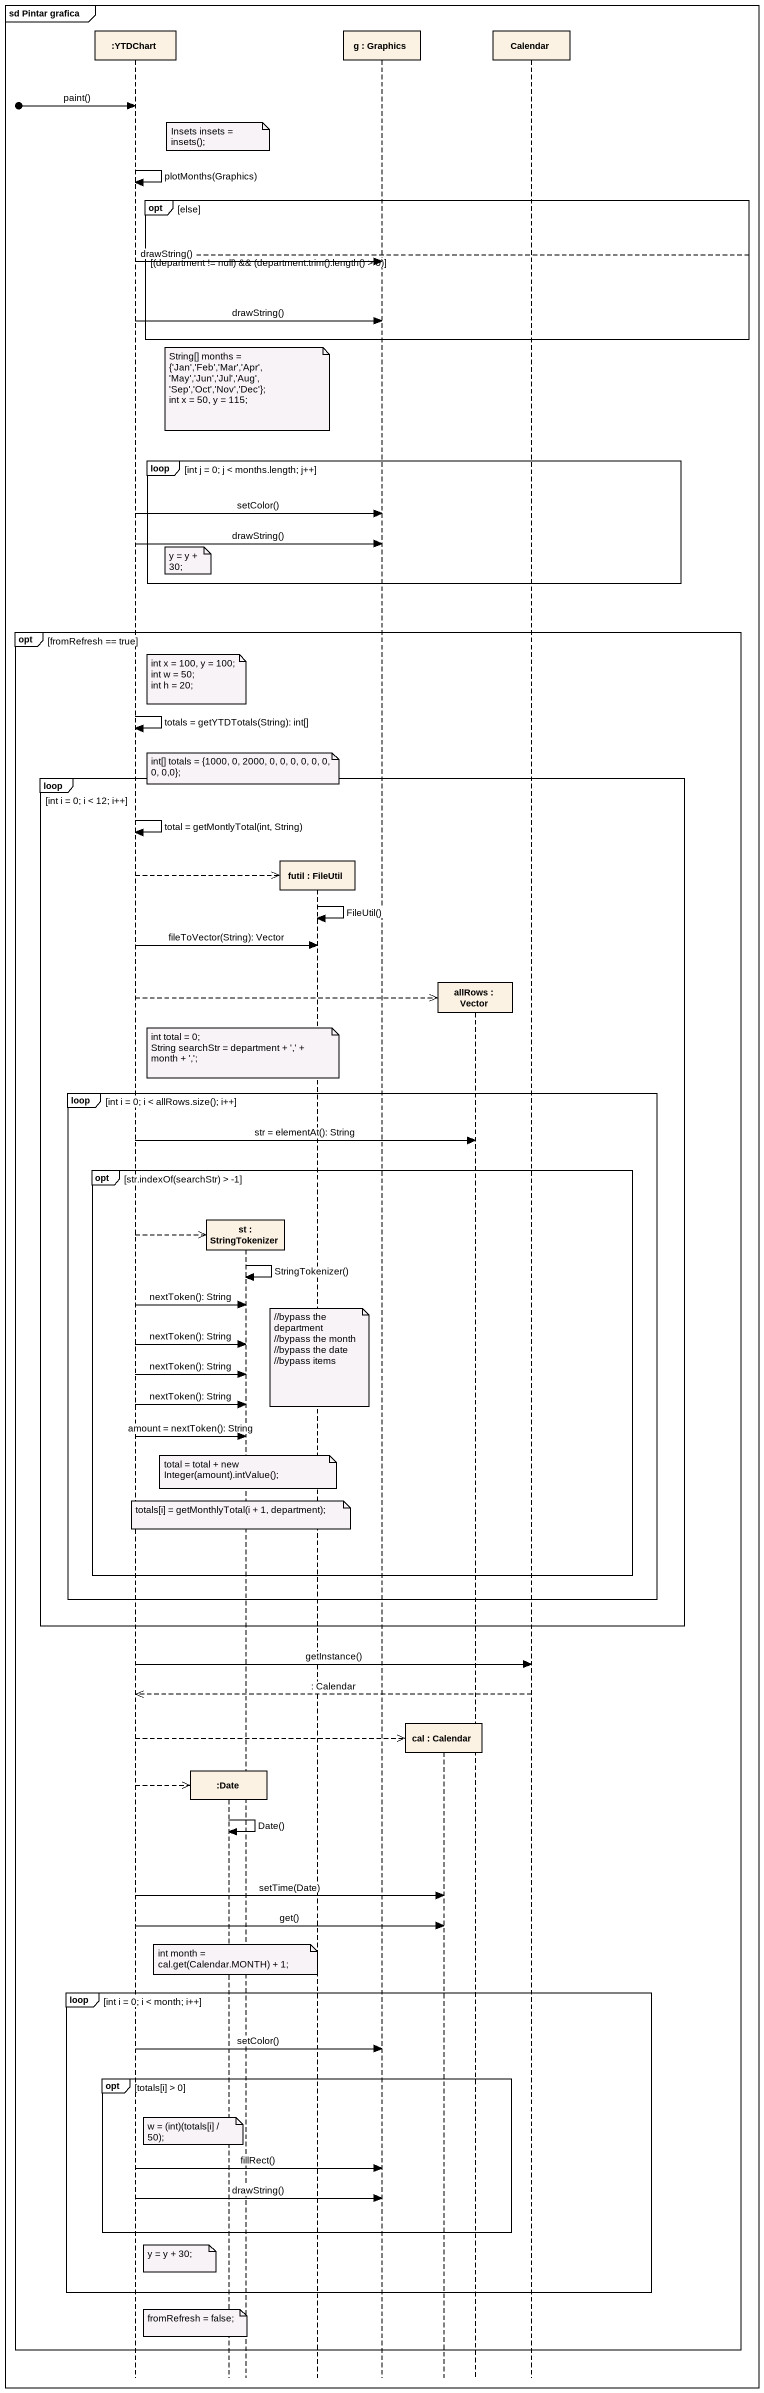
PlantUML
@startuml
mainframe sd Pintar grafica
hide footbox
participant ":YTDChart" as YTDChart
participant ":Date" as Date
participant "st : StringTokenizer" as st
participant "futil : FileUtil" as futil
participant "g : Graphics" as g
participant "cal : Calendar" as cal
participant "allRows : Vector" as allRows
participant Calendar

[o-> YTDChart : paint()
note over Date : Insets insets = insets();
YTDChart -> YTDChart : plotMonths(Graphics)
opt else
else (department != null) && (department.trim().length() > 0)
  YTDChart -> g : drawString()
  YTDChart -> g : drawString()
end
note over st
  String[] months = {'Jan','Feb','Mar','Apr',
  ~'May','Jun','Jul','Aug',
  ~'Sep','Oct','Nov','Dec'};
  int x = 50, y = 115;
end note
loop int j = 0; j < months.length; j++
  YTDChart -> g : setColor()
  YTDChart -> g : drawString()
  note left of Date : y = y + 30;
end
opt fromRefresh == true
  note over Date
    int x = 100, y = 100;
    int w = 50;
    int h = 20;
  end note
  YTDChart -> YTDChart : totals = getYTDTotals(String): int[]
  note over st : int[] totals = {1000, 0, 2000, 0, 0, 0, 0, 0, 0, 0, 0,0};
  loop int i = 0; i < 12; i++
    YTDChart -> YTDChart : total = getMontlyTotal(int, String)
    YTDChart -->> futil **
    futil -> futil : FileUtil()
    YTDChart -> futil : fileToVector(String): Vector
    YTDChart -->> allRows **
    note over st
      int total = 0;
      String searchStr = department + ',' + month + ',';
    end note
    loop int i = 0; i < allRows.size(); i++
      YTDChart -> allRows : str = elementAt(): String
      opt str.indexOf(searchStr) > -1
        YTDChart -->> st **
        st -> st : StringTokenizer()
        YTDChart -> st : nextToken(): String
        YTDChart -> st : nextToken(): String
        note over futil
          //bypass the department
          //bypass the month
          //bypass the date
          //bypass items
        end note
        YTDChart -> st : nextToken(): String
        YTDChart -> st : nextToken(): String
        YTDChart -> st : amount = nextToken(): String
        note over st : total = total + new Integer(amount).intValue();
        note over st : totals[i] = getMonthlyTotal(i + 1, department);
      end
    end
  end
  YTDChart -> Calendar : getInstance()
  Calendar -->> YTDChart : : Calendar
  YTDChart -->> cal **
  YTDChart -->> Date **
  Date -> Date : Date()
  YTDChart -> cal : setTime(Date)
  YTDChart -> cal : get()
  note over Date : int month = cal.get(Calendar.MONTH) + 1;
  loop int i = 0; i < month; i++
    YTDChart -> g : setColor()
    opt totals[i] > 0
      note over Date : w = (int)(totals[i] / 50);
      YTDChart -> g : fillRect()
      YTDChart -> g : drawString()
    end
    note right of YTDChart : y = y + 30;
  end
  note over Date : fromRefresh = false;
end
@enduml
